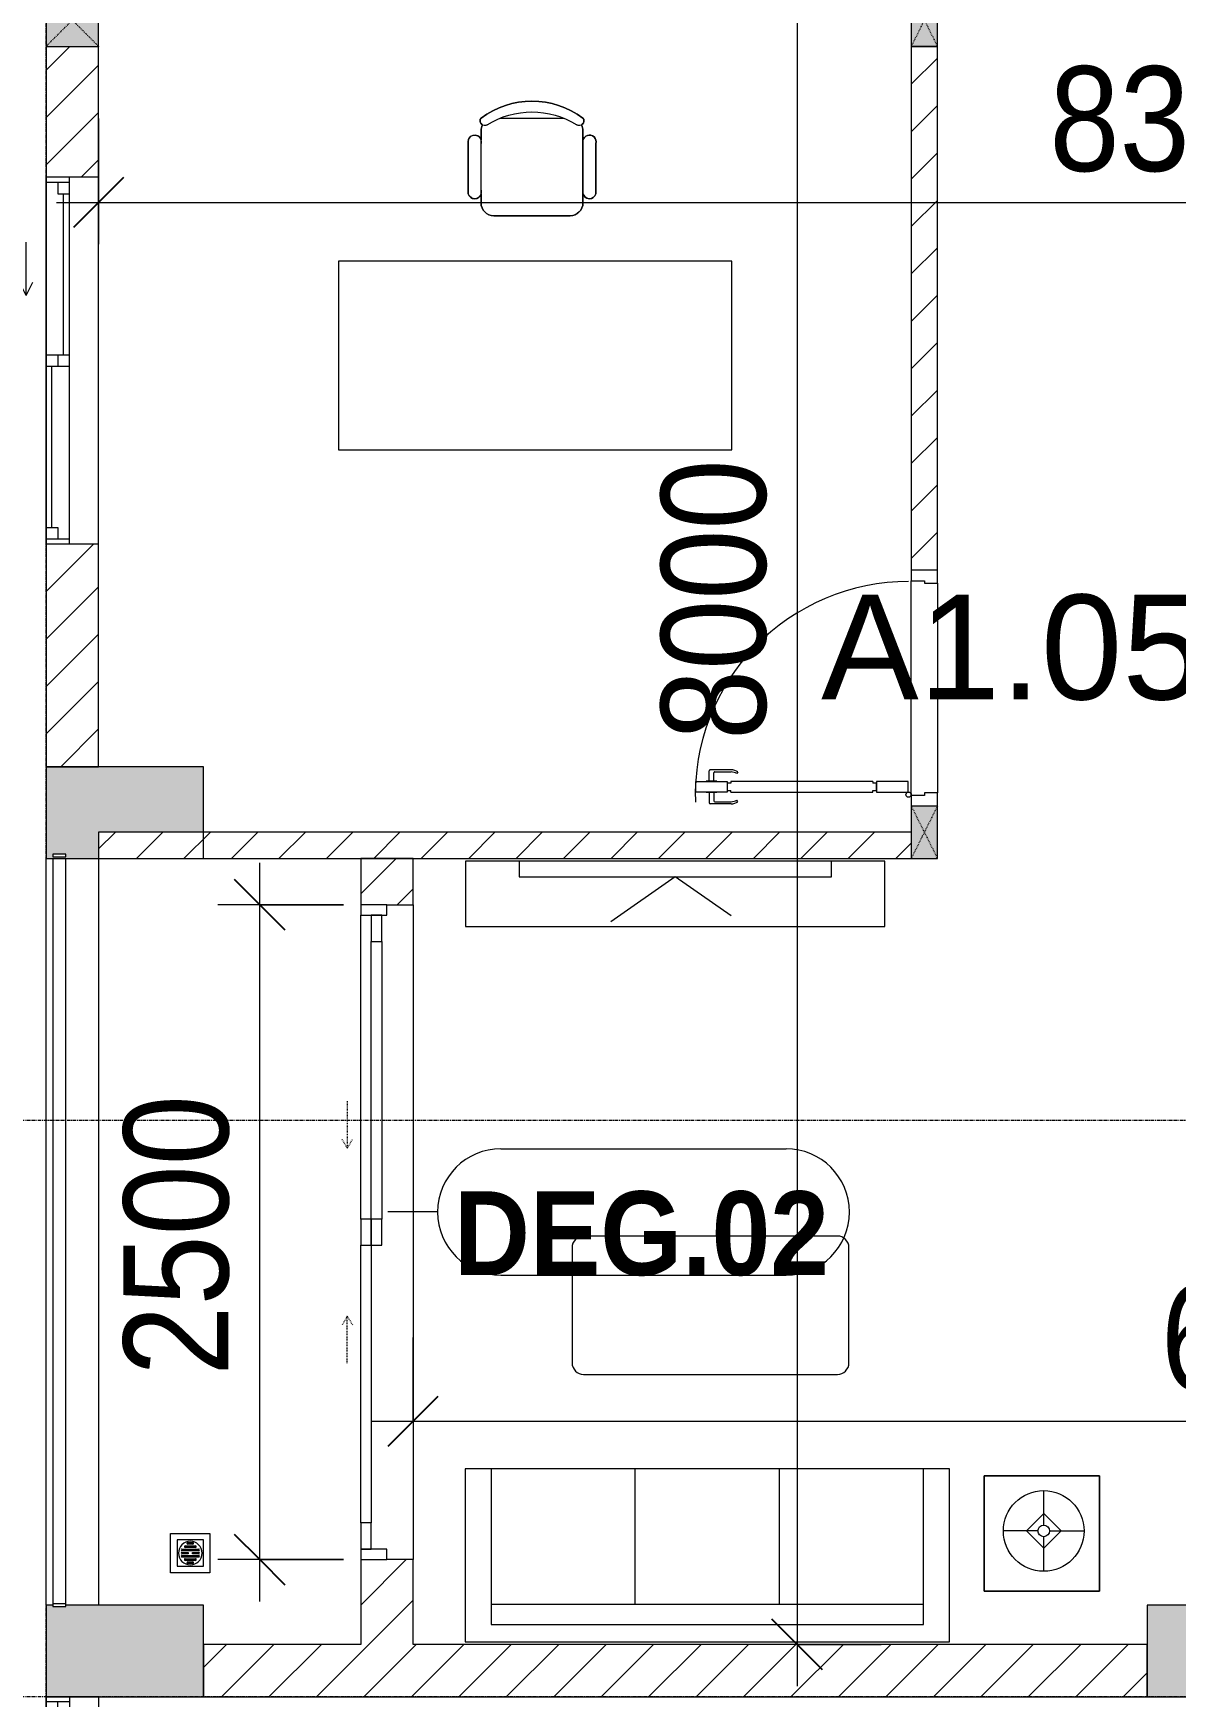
# Model space of a CAD drawing. Header units: millimetres. Extents: x 1591 to 239243, y -15958 to 82755.
# Drawn here: x 135602 to 139960, y 37037 to 43387 of the extents above; entities that cross this region are included whole.
import ezdxf

# ---------------------------------------------------------------- set-up
doc = ezdxf.new("R2010")
doc.units = ezdxf.units.MM
doc.linetypes.add('Dash_2_', pattern=[6, 3, -3])
doc.linetypes.add('Grid Line', pattern=[22.225, 12.7, -3.175, 3.175, -3.175])
for name, color, linetype, lineweight in [('0-1', 250, 'Continuous', 5), ('A-ANNO-DIMS', 211, 'Continuous', 9), ('A-ANNO-DIMS-160', 211, 'Continuous', 9), ('A-AREA-IDEN', 2, 'Continuous', 9), ('A-DETL-GENF-1', 9, 'Continuous', 9), ('A-DOOR', 31, 'Continuous', 9), ('A-DOOR-1', 254, 'Continuous', 9), ('A-DOOR-2', 9, 'Continuous', 9), ('A-DOOR-FRAM', 31, 'Continuous', 9), ('A-DOOR-HDLN', 31, 'Dash_2_', 9), ('A-DOOR-IDEN', 31, 'Continuous', 9), ('A-FLOR-2', 9, 'Continuous', 9), ('A-FLOR-HRAL', 11, 'Continuous', 9), ('A-GLAZ', 151, 'Continuous', 9), ('A-WALL', 113, 'Continuous', 9), ('A-WALL-1', 253, 'Continuous', 18), ('A-WALL-2', 9, 'Continuous', 9), ('A-WALL-3', 113, 'Continuous', 18), ('A-WALL-PATT-1', 10, 'Continuous', 9), ('A-WALL-PATT-2', 111, 'Continuous', 9), ('I-FURN', 30, 'Continuous', 9), ('I-FURN-1', 254, 'Continuous', 9), ('M-EQPM-1', 254, 'Continuous', 9), ('S-COLS', 52, 'Continuous', 9), ('S-COLS-1', 52, 'Continuous', 5), ('S-COLS-2', 250, 'Continuous', 18), ('S-COLS-4', 254, 'Continuous', 9), ('S-COLS-5', 253, 'Continuous', 18), ('S-COLS-6', 52, 'Continuous', 18), ('S-COLS-HDLN', 52, 'Dash_2_', 9), ('S-COLS-HDLN-1', 9, 'Dash_2_', 9), ('S-GRID-1', 1, 'Grid Line', 9)]:
    doc.layers.add(name, color=color, linetype=linetype, lineweight=lineweight)
doc.styles.add('Arial_9', font='arial_0.ttf', dxfattribs={"height": 400})
doc.styles.add('Arial_B_4', font='arialbd_0.ttf', dxfattribs={"width": 0.9, "height": 320})
doc.styles.add('UTM Avo', font='UTM Avo.ttf', dxfattribs={"width": 0.9, "height": 400})
doc.dimstyles.new('1_Dim_chi_tiet_2_5', dxfattribs={"dimscale": 304.8, "dimtxt": 399.720379, "dimasz": 0.629921, "dimexe": 0.524934, "dimexo": 0.0625, "dimgap": 0.052493, "dimtad": 1, "dimdec": 0, "dimrnd": 5, "dimzin": 0, "dimdsep": 46, "dimtxsty": 'UTM Avo', "dimblk1": 'OBLIQUE', "dimblk2": 'OBLIQUE', "dimsah": 1, "dimcen": 0.09, "dimdle": 0.524934, "dimazin": 0, "dimtfac": 1, "dimtdec": 4, "dimtix": 1, "dimtmove": 0, "dimatfit": 3, "dimfxl": 1.049869, "dimfxlon": 1, "dimtvp": 1, "dimtolj": 1, "dimtzin": 0, "dimarcsym": 2})
doc.dimstyles.new('1_Dim_chi_tiet_2_5_1', dxfattribs={"dimscale": 304.8, "dimtxt": 399.720379, "dimasz": 0.629921, "dimexe": 0.524934, "dimexo": 0.0625, "dimgap": 0.052493, "dimtad": 1, "dimdec": 0, "dimrnd": 5, "dimzin": 0, "dimdsep": 46, "dimtxsty": 'UTM Avo', "dimblk1": 'OBLIQUE', "dimblk2": 'OBLIQUE', "dimsah": 1, "dimcen": 0.09, "dimdle": 0.524934, "dimazin": 0, "dimtfac": 1, "dimtdec": 4, "dimtix": 1, "dimtmove": 0, "dimatfit": 3, "dimfxl": 1.049869, "dimfxlon": 1, "dimtvp": 1, "dimtolj": 1, "dimtzin": 0, "dimarcsym": 2})
pattern_1 = [(45, (0, 0), (-90.50967, 90.50967), [])]
pattern_2 = [(45, (101998.83, 0), (-90.50967, 90.50967), [])]

# ---------------------------------------------------------------- blocks, each defined once
blk = doc.blocks.new('NCV_TKTC_KET CAU_rvt-1-TKCS_MB TẦNG 5')
at = {"layer": 'S-COLS-1'}
h = blk.add_hatch(color=256, dxfattribs=at)
h.paths.add_polyline_path([(33727.6, 40236.9), (33852.6, 40236.9), (33852.6, 40336.9), (34252.6, 40336.9), (34252.6, 40586.9), (33652.6, 40586.9), (33652.6, 40236.9), (33677.6, 40236.9)])
h.paths.add_polyline_path([(33727.6, 40243.7), (33677.6, 40243.7), (33677.6, 40253.7), (33727.6, 40253.7)])
for points in [[(33852.6, 37036.9), (34252.6, 37036.9), (34252.6, 37386.9), (33727.6, 37386.9), (33727.6, 37381.9), (33677.6, 37381.9), (33677.6, 37386.9), (33652.6, 37386.9), (33653.2, 37037.4), (33852.6, 37037.4)], [(38052.6, 37036.9), (38852.6, 37036.9), (38852.6, 37386.9), (37852.6, 37386.9), (37852.6, 37036.9)]]:
    blk.add_hatch(color=256, dxfattribs=at).paths.add_polyline_path(points)
at = {"layer": 'S-COLS-2'}
for p, q in [((34252.6, 40586.9), (33652.6, 40586.9)), ((33652.6, 40586.9), (33652.6, 40236.9)), ((34252.6, 40236.9), (34252.6, 40586.9)), ((33652.6, 40236.9), (34252.6, 40236.9)), ((33677.6, 37386.9), (33652.6, 37386.9)), ((33652.6, 37386.9), (33652.6, 37036.9)), ((34252.6, 37386.9), (33727.6, 37386.9)), ((34252.6, 37036.9), (34252.6, 37386.9)), ((38852.6, 37386.9), (37852.6, 37386.9)), ((37852.6, 37386.9), (37852.6, 37036.9)), ((33652.6, 37036.9), (34252.6, 37036.9)), ((37852.6, 37036.9), (38852.6, 37036.9))]:
    blk.add_line(p, q, dxfattribs=at)
blk = doc.blocks.new('DOOR_CW_01 CANH MO-PANEL KINH - DIW_01-900x2200-CỬA GỖ VÂN LAMINATE-553393-TKCS_MB TẦNG 5')
at = {"layer": 'A-DETL-GENF-1'}
for p, q in [((-399, 831.8), (-397, 831.8)), ((-399, 792.2), (-399, 831.8)), ((-397, 872), (-357, 872)), ((-397, 752), (-397, 872)), ((-397, 792.2), (-397, 831.8)), ((-357, 872), (-357, 752)), ((-357, 792.2), (-357, 831.8)), ((-355, 831.8), (-357, 831.8)), ((-355, 792.2), (-355, 831.8)), ((-442, 737), (-442, 816.5)), ((-399, 820.5), (-438, 820.5)), ((-434, 799.5), (-434, 737)), ((-399, 803.5), (-430, 803.5)), ((-397, 792.2), (-399, 792.2)), ((-357, 792.2), (-355, 792.2)), ((-355, 820.5), (-316, 820.5)), ((-355, 803.5), (-324, 803.5)), ((-320, 799.5), (-320, 737)), ((-312, 737), (-312, 816.5)), ((-433.9, 711.2), (-427.3, 715.8)), ((-357, 752), (-397, 752)), ((-397, 738), (-391, 738)), ((-397, 738), (-397, 196)), ((-363, 752), (-391, 752)), ((-391, 752), (-391, 738)), ((-363, 738), (-363, 752)), ((-357, 738), (-363, 738)), ((-357, 196), (-357, 738)), ((-320.1, 711.2), (-326.7, 715.8)), ((-397, 196), (-391, 196)), ((-391, 196), (-391, 182)), ((-357, 196), (-363, 196)), ((-363, 182), (-363, 196)), ((-357, 182), (-397, 182)), ((-397, 182), (-397, 62)), ((-391, 182), (-363, 182)), ((-357, 62), (-357, 182)), ((-397, 62), (-357, 62))]:
    blk.add_line(p, q, dxfattribs=at)
blk.add_circle((-407, 60), 10, dxfattribs=at)
for centre, radius, start, end in [((-407, 60), 814, 360, 92), ((-438, 816.5), 4, 90, 180), ((-430, 799.5), 4, 90, 180), ((-324, 799.5), 4, 360, 90), ((-316, 816.5), 4, 0, 90), ((-397, 737), 45, 180, 215), ((-397, 737), 37, 180, 215), ((-357, 737), 37, 325, 0), ((-357, 737), 45, 325, 0)]:
    blk.add_arc(centre, radius, start, end, dxfattribs=at)
at = {"layer": 'A-DOOR-2'}
for p, q in [((-410, 50), (-450, 50)), ((-450, 50), (-450, -50)), ((-410, 0), (-410, 50)), ((-400, 0), (-410, 0)), ((-407, 50), (-382, 50)), ((-400, -50), (-400, 0)), ((410, 0), (400, 0)), ((400, 0), (400, -50)), ((450, 50), (410, 50)), ((410, 50), (410, 0)), ((450, -50), (450, 50)), ((-450, -50), (-400, -50)), ((400, -50), (450, -50))]:
    blk.add_line(p, q, dxfattribs=at)
blk = doc.blocks.new('BAN LV A - BAN LV A_dwg_ban hoc2-348006-TKCS_MB TẦNG 5')
at = {"layer": 'I-FURN'}
for p, q in [((-194.4, 388.8), (-194.4, 113.4)), ((145.8, 437.4), (-145.8, 437.4)), ((194.4, 113.4), (194.4, 388.8)), ((-243, 354.4), (-243, 162)), ((194.4, 351.4), (194.4, 150.8)), ((243.7, 162), (243.7, 354.4)), ((-120.5, 64.8), (120.5, 64.8))]:
    blk.add_line(p, q, dxfattribs=at)
at = {"layer": 'I-FURN', "flags": 128}
blk.add_lwpolyline([(-737.8, 610.5), (-737.8, 1330.5), (-154.9, 1330.5), (762.2, 1330.5), (762.2, 610.5)], close=True, dxfattribs=at)
at = {"layer": 'I-FURN'}
for centre, radius, start, end in [((-145.8, 388.8), 48.6, 90, 180), ((145.8, 388.8), 48.6, 360, 90), ((-218.7, 347.3), 25.3, 343.7398, 163.7398), ((219.4, 347.3), 25.3, 16.2602, 170.70537), ((-218.7, 154.9), 25.3, 163.7398, 16.2602), ((219.4, 154.9), 25.3, 189.29463, 16.2602), ((-180.2, 75.4), 17.8, 57.97259, 216.69006), ((-145.8, 113.4), 48.6, 180, 207.58444), ((0, 324), 324, 233.1301, 306.8699), ((0, 359.3), 318.2, 237.57575, 302.42425), ((180.2, 75.4), 17.8, 323.30994, 122.02741), ((145.8, 113.4), 48.6, 332.41556, 0)]:
    blk.add_arc(centre, radius, start, end, dxfattribs=at)
blk = doc.blocks.new('BAN LV A - BAN LV A_dwg-348005-TKCS_MB TẦNG 5')
at = {"extrusion": (0, 0, -1), "zscale": -1, "rotation": 180}
blk.add_blockref('BAN LV A - BAN LV A_dwg_ban hoc2-348006-TKCS_MB TẦNG 5', (-729, 1383.7), dxfattribs=at)
blk = doc.blocks.new('BAN LV A - BAN LV A-348231-TKCS_MB TẦNG 5')
at = {"layer": 'I-FURN-1'}
for p, q in [((534.6, 1270.3), (534.6, 1235.9)), ((923.4, 1232.9), (923.4, 1270.3)), ((486, 1221.7), (486, 1029.3)), ((972.7, 1029.3), (972.7, 1221.7)), ((534.6, 1029.3), (534.6, 994.9)), ((923.4, 994.9), (923.4, 1032.3)), ((583.2, 946.3), (874.8, 946.3)), ((1491.2, 773.2), (-8.8, 773.2)), ((-8.8, 773.2), (-8.8, 53.2)), ((1491.2, 53.2), (1491.2, 773.2)), ((-8.8, 53.2), (1491.2, 53.2))]:
    blk.add_line(p, q, dxfattribs=at)
for centre, radius, start, end in [((729, 1059.7), 324, 53.1301, 126.8699), ((548.9, 1308.3), 17.8, 143.30994, 240.59603), ((583.2, 1270.3), 48.6, 152.41556, 180), ((909.2, 1308.3), 17.8, 299.40397, 36.69006), ((874.8, 1270.3), 48.6, 360, 27.58444), ((510.3, 1228.8), 25.3, 16.2602, 196.2602), ((948.4, 1228.8), 25.3, 343.7398, 170.70537), ((510.3, 1036.4), 25.3, 196.2602, 343.7398), ((948.4, 1036.4), 25.3, 189.29463, 343.7398), ((583.2, 994.9), 48.6, 180, 270), ((874.8, 994.9), 48.6, 270, 360)]:
    blk.add_arc(centre, radius, start, end, dxfattribs=at)
blk.add_blockref('BAN LV A - BAN LV A_dwg-348005-TKCS_MB TẦNG 5', (0, 0))
blk = doc.blocks.new('THU NUOC - THU NUOC-455054-TKCS_MB TẦNG 5')
at = {"layer": 'M-EQPM-1'}
for p, q in [((-66.3, -70.6), (-66.3, 79.4)), ((-66.3, 79.4), (83.7, 79.4)), ((83.7, 79.4), (83.7, -70.6)), ((58.7, 54.4), (-41.3, 54.4)), ((-41.3, 54.4), (-41.3, -45.6)), ((-23.3, 19.6), (40.9, 19.6)), ((40.9, 13.6), (-23.3, 13.6)), ((-23.3, 7.2), (0.7, 7.2)), ((0.7, 1.2), (-23.3, 1.2)), ((-11, 32.1), (28.5, 32.1)), ((28.5, 26.1), (-11, 26.1)), ((-1.1, 44.5), (18.5, 44.5)), ((18.5, 38.5), (-1.1, 38.5)), ((0.7, 7.2), (0.7, 1.2)), ((16.7, 1.2), (16.7, 7.2)), ((16.7, 7.2), (40.9, 7.2)), ((40.9, 1.2), (16.7, 1.2)), ((58.7, -45.6), (58.7, 54.4)), ((-41.3, -45.6), (58.7, -45.6)), ((-23.3, -4.8), (40.9, -4.8)), ((40.9, -10.8), (-23.3, -10.8)), ((-11, -17.3), (28.5, -17.3)), ((28.5, -23.3), (-11, -23.3)), ((-1.1, -29.6), (18.5, -29.6)), ((18.5, -35.6), (-1.1, -35.6)), ((83.7, -70.6), (-66.3, -70.6))]:
    blk.add_line(p, q, dxfattribs=at)
for centre, radius, start, end in [((8.7, 4.4), 45, 0, 180), ((8.7, 4.4), 45, 360, 180), ((8.7, 4.4), 45, 180, 0), ((8.7, 4.4), 45, 180, 360), ((-23.3, 16.6), 3, 90, 270), ((-23.3, 4.2), 3, 90, 270), ((-11, 29.1), 3, 90, 270), ((-1.1, 41.5), 3, 90, 270), ((18.5, 41.5), 3, 270, 90), ((28.5, 29.1), 3, 270, 90), ((40.9, 16.6), 3, 270, 90), ((40.9, 4.2), 3, 270, 90), ((-23.3, -7.8), 3, 90, 270), ((-11, -20.3), 3, 90, 270), ((-1.1, -32.6), 3, 90, 270), ((18.5, -32.6), 3, 270, 90), ((28.5, -20.3), 3, 270, 90), ((40.9, -7.8), 3, 270, 90)]:
    blk.add_arc(centre, radius, start, end, dxfattribs=at)
blk = doc.blocks.new('G1_SOF - BO TRU - 100x200-745959-TKCS_MB TẦNG 5')
at = {"layer": 'S-COLS'}
blk.add_hatch(color=256, dxfattribs=at).paths.add_polyline_path([(-50, 100), (-50, -100), (50, -100), (50, 100)])
at = {"layer": 'S-COLS-5'}
for p, q in [((50, 100), (-50, 100)), ((-50, 100), (-50, -100)), ((50, -100), (50, 100)), ((-50, -100), (50, -100))]:
    blk.add_line(p, q, dxfattribs=at)
at = {"layer": 'S-COLS-HDLN-1'}
for p, q in [((50, 100), (-50, -100)), ((-50, 100), (50, -100))]:
    blk.add_line(p, q, dxfattribs=at)
blk = doc.blocks.new('LOBBY_SOFA_1 - LOBBY_SOFA_1-901220-TKCS_MB TẦNG 5')
at = {"layer": 'I-FURN'}
for p, q in [((-2556, 0), (-2556, -660)), ((-708, 0), (-2556, 0)), ((-708, -660), (-708, 0)), ((-2457, -66), (-2457, -660)), ((-807, -66), (-2457, -66)), ((-807, -660), (-807, -66)), ((-807, -143), (-2457, -143)), ((-1907, -143), (-1907, -660)), ((-1357, -143), (-1357, -660)), ((-3128.2, -193.5), (-2688.2, -193.5)), ((-3128.2, -633.5), (-3128.2, -193.5)), ((-2688.2, -193.5), (-2688.2, -633.5)), ((-2915.4, -269), (-2915.4, -401)), ((-2915.4, -357), (-2981.4, -423)), ((-2849.4, -423), (-2915.4, -357)), ((-2937.4, -423), (-3069.4, -423)), ((-2981.4, -423), (-2915.4, -489)), ((-2915.4, -489), (-2849.4, -423)), ((-2893.4, -423), (-2761.4, -423)), ((-2915.4, -445), (-2915.4, -577)), ((-2688.2, -633.5), (-3128.2, -633.5)), ((-2556, -660), (-708, -660)), ((-2172.3, -1064.5), (-2172.3, -1504.5)), ((-1160.3, -1020.5), (-2128.3, -1020.5)), ((-1116.3, -1504.5), (-1116.3, -1064.5)), ((-2128.3, -1548.5), (-1160.3, -1548.5))]:
    blk.add_line(p, q, dxfattribs=at)
for radius in [154, 22]:
    blk.add_circle((-2915.4, -423), radius, dxfattribs=at)
for centre, start, end in [((-2128.3, -1064.5), 90, 180), ((-1160.3, -1064.5), 0, 90), ((-2128.3, -1504.5), 180, 270), ((-1160.3, -1504.5), 270, 0)]:
    blk.add_arc(centre, 44, start, end, dxfattribs=at)
at = {"layer": 'I-FURN-1'}
for p, q in [((-708, 0), (-2556, 0)), ((-2556, 0), (-2556, -660)), ((-708, -660), (-708, 0)), ((-2688.2, -193.5), (-3128.2, -193.5)), ((-3128.2, -193.5), (-3128.2, -633.5)), ((-2688.2, -633.5), (-2688.2, -193.5)), ((-3128.2, -633.5), (-2688.2, -633.5)), ((-2556, -660), (-708, -660)), ((-2172.3, -1064.5), (-2172.3, -1504.5)), ((-1160.3, -1020.5), (-2128.3, -1020.5)), ((-1116.3, -1504.5), (-1116.3, -1064.5)), ((-2128.3, -1548.5), (-1160.3, -1548.5))]:
    blk.add_line(p, q, dxfattribs=at)
for centre, start, end in [((-2128.3, -1064.5), 90, 180), ((-1160.3, -1064.5), 0, 90), ((-2128.3, -1504.5), 180, 270), ((-1160.3, -1504.5), 270, 0)]:
    blk.add_arc(centre, 44, start, end, dxfattribs=at)
blk = doc.blocks.new('RES_BAN AN - RES_BAN AN-901223-TKCS_MB TẦNG 5')
at = {"layer": 'I-FURN-1'}
for p, q in [((1600, 0), (0, 0)), ((0, 0), (0, -250)), ((1600, -250), (1600, 0)), ((0, -250), (1600, -250))]:
    blk.add_line(p, q, dxfattribs=at)
blk = doc.blocks.new('KE TIVI-2 - KE TIVI-2-885819-TKCS_MB TẦNG 5')
at = {"layer": 'I-FURN-1'}
for p, q in [((-595.6, 0), (-595.6, -60)), ((595.6, 0), (-595.6, 0)), ((-595.6, -60), (595.6, -60)), ((0, -60), (-245.7, -232.1)), ((213, -209.1), (0, -60)), ((595.6, -60), (595.6, 0))]:
    blk.add_line(p, q, dxfattribs=at)
blk = doc.blocks.new('NCV_TKTC_TANG 5_rvt-1-TKCS_MB TẦNG 5')
at = {"layer": 'A-WALL-PATT-1'}
h = blk.add_hatch(dxfattribs=at)
h.set_pattern_fill('FP_1', color=256, style=0, pattern_type=2)
h.set_pattern_definition(pattern_1)
h.paths.add_polyline_path([(37052.6, 41337.3), (37052.6, 43336.5), (36952.6, 43336.5), (36952.6, 41337.3), (37002.6, 41337.3)])
h = blk.add_hatch(dxfattribs=at)
h.set_pattern_fill('FP_1', color=256, style=0, pattern_type=2)
h.set_pattern_definition(pattern_1)
h.paths.add_polyline_path([(34252.6, 40236.9), (36952.6, 40236.9), (36952.6, 40336.9), (33852.6, 40336.5), (33852.6, 40236.9)])
at = {"layer": 'A-FLOR-2'}
for p, q in [((36952.6, 40477.3), (36952.6, 41297.3)), ((37052.6, 41287.3), (37052.6, 40487.3)), ((35052.6, 40060.3), (35052.6, 37560.3))]:
    blk.add_line(p, q, dxfattribs=at)
at = {"layer": 'A-WALL-1'}
for p, q in [((36952.6, 43336.5), (36952.6, 41337.3)), ((37052.6, 43336.5), (36952.6, 43336.5)), ((37052.6, 41337.3), (37052.6, 43336.5)), ((36952.6, 40336.9), (33852.6, 40336.9)), ((33852.6, 40336.9), (33852.6, 40236.9)), ((33852.6, 40236.9), (36952.6, 40236.9))]:
    blk.add_line(p, q, dxfattribs=at)
at = {"layer": 'A-WALL-2'}
for p, q in [((36952.6, 40477.3), (36952.6, 41297.3)), ((37052.6, 41287.3), (37052.6, 40487.3))]:
    blk.add_line(p, q, dxfattribs=at)
at = {"layer": 'A-DOOR-1', "rotation": 89.99999999999889}
blk.add_blockref('DOOR_CW_01 CANH MO-PANEL KINH - DIW_01-900x2200-CỬA GỖ VÂN LAMINATE-553393-TKCS_MB TẦNG 5', (37002.6, 40887.3), dxfattribs=at)
at = {"layer": 'I-FURN-1'}
for name, p in [('BAN LV A - BAN LV A-348231-TKCS_MB TẦNG 5', (34776.9, 41744.2)), ('RES_BAN AN - RES_BAN AN-901223-TKCS_MB TẦNG 5', (35252.2, 40226.9)), ('KE TIVI-2 - KE TIVI-2-885819-TKCS_MB TẦNG 5', (36052.2, 40226.9))]:
    blk.add_blockref(name, p, dxfattribs=at)
at = {"layer": 'I-FURN-1', "rotation": 180}
blk.add_blockref('LOBBY_SOFA_1 - LOBBY_SOFA_1-901220-TKCS_MB TẦNG 5', (34542.6, 37246.9), dxfattribs=at)
at = {"layer": 'M-EQPM-1'}
blk.add_blockref('THU NUOC - THU NUOC-455054-TKCS_MB TẦNG 5', (34193.8, 37580.9), dxfattribs=at)
at = {"layer": 'S-COLS-4'}
for p in [(37002.6, 43436.9), (37002.6, 40336.9)]:
    blk.add_blockref('G1_SOF - BO TRU - 100x200-745959-TKCS_MB TẦNG 5', p, dxfattribs=at)
blk = doc.blocks.new('G1_SOF - BO TRU - 200x200-3055083-TKCS_MB TẦNG 5')
at = {"layer": 'S-COLS'}
blk.add_hatch(color=256, dxfattribs=at).paths.add_polyline_path([(100, -100), (100, 100), (-100, 100), (-100, -100), (8.4, -100)])
at = {"layer": 'S-COLS-6'}
for p, q in [((100, 100), (-100, 100)), ((-100, 100), (-100, -100)), ((100, -100), (100, 100)), ((-100, -100), (100, -100))]:
    blk.add_line(p, q, dxfattribs=at)
at = {"layer": 'S-COLS-HDLN'}
for p, q in [((100, 100), (-100, -100)), ((-100, 100), (100, -100))]:
    blk.add_line(p, q, dxfattribs=at)
blk = doc.blocks.new('1_FAMILY RVT - W01-WxH 1400x1400xmm-389822-TKCS_MB TẦNG 5')
at = {"layer": 'A-GLAZ'}
for p, q in [((248.4, 172.39), (299.2, 197.79)), ((248.4, 172.39), (299.2, 146.99)), ((248.4, 172.39), (451.6, 172.39)), ((-700, 96.19), (-700, -103.81)), ((700, 96.19), (-700, 96.19)), ((-700, 96.19), (-636.5, 96.19)), ((-680.95, 96.19), (-680.95, 7.29)), ((-636.5, 96.19), (-22.225, 96.19)), ((-636.5, 96.19), (-636.5, 51.74)), ((-636.5, 73.965), (-22.225, 73.965)), ((-22.225, 7.29), (-22.225, 96.19)), ((-22.225, 96.19), (22.225, 96.19)), ((22.225, 96.19), (680.95, 96.19)), ((22.225, 96.19), (22.225, 7.29)), ((680.95, 96.19), (700, 96.19)), ((680.95, 96.19), (680.95, 7.29)), ((700, -103.81), (700, 96.19)), ((-700, 7.29), (-680.95, 7.29)), ((-636.5, 51.74), (-680.95, 51.74)), ((-680.95, 7.29), (-22.225, 7.29)), ((22.225, 51.74), (-22.225, 51.74)), ((-22.225, 7.29), (22.225, 7.29)), ((22.225, 29.515), (636.5, 29.515)), ((22.225, 7.29), (636.5, 7.29)), ((636.5, 51.74), (636.5, 7.29)), ((680.95, 51.74), (636.5, 51.74)), ((636.5, 7.29), (700, 7.29)), ((-700, -103.81), (700, -103.81))]:
    blk.add_line(p, q, dxfattribs=at)
blk = doc.blocks.new('1_FAMILY RVT - W01-WxH 1000x3200-3541590-TKCS_MB TẦNG 5')
at = {"layer": 'A-GLAZ'}
for p, q in [((-1600, 103.81), (1600, 103.81)), ((-1600, -96.19), (-1600, 103.81)), ((1600, 103.81), (1600, -96.19)), ((-1600, -7.29), (-1580.95, -7.29)), ((-1580.95, -7.29), (-22.225, -7.29)), ((-1580.95, -96.19), (-1580.95, -7.29)), ((-1536.5, -51.74), (-1580.95, -51.74)), ((-1536.5, -96.19), (-1536.5, -51.74)), ((-22.225, -7.29), (22.225, -7.29)), ((-22.225, -7.29), (-22.225, -96.19)), ((22.225, -51.74), (-22.225, -51.74)), ((22.225, -7.29), (1536.5, -7.29)), ((22.225, -96.19), (22.225, -7.29)), ((22.225, -29.515), (1536.5, -29.515)), ((1536.5, -7.29), (1600, -7.29)), ((1536.5, -51.74), (1536.5, -7.29)), ((1580.95, -51.74), (1536.5, -51.74)), ((1580.95, -96.19), (1580.95, -7.29)), ((1600, -96.19), (-1600, -96.19)), ((-1600, -96.19), (-1536.5, -96.19)), ((-1536.5, -73.965), (-22.225, -73.965)), ((-1536.5, -96.19), (-22.225, -96.19)), ((-22.225, -96.19), (22.225, -96.19)), ((22.225, -96.19), (1580.95, -96.19)), ((1580.95, -96.19), (1600, -96.19)), ((698.4, -172.39), (749.2, -146.99)), ((698.4, -172.39), (749.2, -197.79)), ((698.4, -172.39), (901.6, -172.39))]:
    blk.add_line(p, q, dxfattribs=at)
blk = doc.blocks.new('Railing - 50 x 10mm-1251311-TKCS_MB TẦNG 5')
at = {"layer": 'A-FLOR-HRAL'}
for p, q in [((25, 5), (-25, 5)), ((-25, 5), (-25, -5)), ((25, -5), (25, 5)), ((-25, -5), (25, -5))]:
    blk.add_line(p, q, dxfattribs=at)
blk = doc.blocks.new('Railing - Railing-3262646-TKCS_MB TẦNG 5')
at = {"layer": 'A-FLOR-HRAL'}
for p, q in [((33677.6, 40236.9), (33677.6, 37391.9)), ((33727.6, 37391.9), (33727.6, 40236.9))]:
    blk.add_line(p, q, dxfattribs=at)
for p in [(33702.6, 40248.7), (33702.6, 37386.9)]:
    blk.add_blockref('Railing - 50 x 10mm-1251311-TKCS_MB TẦNG 5', p)
blk = doc.blocks.new('DEG_02-DEG_03 - DEG_02-2500x2400mm-CỬA ĐI 02 CÁNH TRƯỢT-625766-TKCS_MB TẦNG 5')
at = {"layer": 'A-DOOR'}
for p, q in [((-1110, 100), (-1210, 100)), ((-1210, 100), (-1210, 60)), ((-1110, 60), (-1110, 100)), ((-1110, 100), (-50, 100)), ((50, 100), (-50, 100)), ((-50, 100), (-50, 60)), ((50, 60), (50, 100)), ((-1210, 60), (-1110, 60)), ((-50, 60), (-1110, 60)), ((50, 60), (-50, 60)), ((-50, 60), (-50, 20)), ((-50, 60), (50, 60)), ((-50, 20), (50, 20)), ((50, 20), (50, 60)), ((50, 60), (1110, 60)), ((1110, 20), (50, 20)), ((1210, 60), (1110, 60)), ((1110, 60), (1110, 20)), ((1110, 20), (1210, 20)), ((1210, 20), (1210, 60))]:
    blk.add_line(p, q, dxfattribs=at)
at = {"layer": 'A-DOOR-FRAM'}
for p, q in [((-1210, 100), (-1250, 100)), ((-1250, 100), (-1250, 0)), ((-1210, 0), (-1210, 100)), ((1250, 100), (1210, 100)), ((1210, 100), (1210, 0)), ((1250, 0), (1250, 100)), ((-1250, 0), (-1210, 0)), ((1210, 0), (1250, 0))]:
    blk.add_line(p, q, dxfattribs=at)
at = {"layer": 'A-DOOR-HDLN'}
for p, q in [((-500.4, 151.1), (-320.4, 151.1)), ((-320.4, 151.1), (-355, 171.1)), ((-320.4, 151.1), (-355, 131.1)), ((320.4, 151.1), (355, 171.1)), ((320.4, 151.1), (355, 131.1)), ((500.4, 151.1), (320.4, 151.1))]:
    blk.add_line(p, q, dxfattribs=at)
blk = doc.blocks.new('DIMBLOCK31-TKCS_MB TẦNG 5')
at = {"layer": 'A-ANNO-DIMS-160'}
for p, q in [((137051.4, 38408.4), (137051.4, 37928.4)), ((137051.4, 38088.4), (137051.4, 38408.4)), ((143851.5, 38408.4), (143851.5, 37928.4)), ((143851.5, 38088.4), (143851.5, 38408.4)), ((136891.4, 38088.4), (144011.5, 38088.4))]:
    blk.add_line(p, q, dxfattribs=at)
at = {"layer": 'A-ANNO-DIMS-160', "lineweight": 25}
for p, q in [((137051.4, 38088.4), (137147.4, 38184.4)), ((143851.5, 38088.4), (143947.5, 38184.4)), ((137051.4, 38088.4), (136955.4, 37992.4)), ((143851.5, 38088.4), (143755.5, 37992.4))]:
    blk.add_line(p, q, dxfattribs=at)
at = {"layer": 'A-ANNO-DIMS-160', "color": 0, "insert": (139903.7, 38608), "char_height": 400, "width": 1314.636, "attachment_point": 1, "line_spacing_factor": 1.110334, "style": 'UTM Avo'}
blk.add_mtext('6800', dxfattribs=at)
blk = doc.blocks.new('_Oblique')
at = {"color": 0, "linetype": 'ByBlock', "lineweight": -2}
blk.add_line((-0.5, -0.5), (0.5, 0.5), dxfattribs=at)
blk = doc.blocks.new('DIMBLOCK156-TKCS_MB TẦNG 5')
at = {"layer": 'A-ANNO-DIMS-160'}
for p, q in [((140128.6, 35580.3), (140128.6, 37100.3)), ((140448.6, 36940.3), (139968.6, 36940.3)), ((140128.6, 36940.3), (140448.6, 36940.3)), ((140448.6, 35740.3), (139968.6, 35740.3)), ((140128.6, 35740.3), (140448.6, 35740.3))]:
    blk.add_line(p, q, dxfattribs=at)
at = {"layer": 'A-ANNO-DIMS-160', "lineweight": 25}
for p, q in [((140128.6, 36940.3), (140032.6, 37036.3)), ((140128.6, 36940.3), (140224.6, 36844.3)), ((140128.6, 35740.3), (140032.6, 35836.3)), ((140128.6, 35740.3), (140224.6, 35644.3))]:
    blk.add_line(p, q, dxfattribs=at)
at = {"layer": 'A-ANNO-DIMS-160', "color": 0, "insert": (139609, 35792.5), "char_height": 400, "width": 1314.636, "attachment_point": 1, "rotation": 90, "line_spacing_factor": 1.110334, "style": 'UTM Avo'}
blk.add_mtext('1200', dxfattribs=at)
blk = doc.blocks.new('DIMBLOCK191-TKCS_MB TẦNG 5')
at = {"layer": 'A-ANNO-DIMS-160'}
for p, q in [((136466, 37400.3), (136466, 40220.3)), ((136786, 40060.3), (136306, 40060.3)), ((136466, 40060.3), (136786, 40060.3)), ((136786, 37560.3), (136306, 37560.3)), ((136466, 37560.3), (136786, 37560.3))]:
    blk.add_line(p, q, dxfattribs=at)
at = {"layer": 'A-ANNO-DIMS-160', "lineweight": 25}
for p, q in [((136466, 40060.3), (136370, 40156.3)), ((136466, 40060.3), (136562, 39964.3)), ((136466, 37560.3), (136370, 37656.3)), ((136466, 37560.3), (136562, 37464.3))]:
    blk.add_line(p, q, dxfattribs=at)
at = {"layer": 'A-ANNO-DIMS-160', "color": 0, "insert": (135946.4, 38262.5), "char_height": 400, "width": 1314.636, "attachment_point": 1, "rotation": 90, "line_spacing_factor": 1.110334, "style": 'UTM Avo'}
blk.add_mtext('2500', dxfattribs=at)
blk = doc.blocks.new('STN_Door Tag - STN_Door Tag-1788670-TKCS_MB TẦNG 5')
at = {"layer": 'A-DOOR-IDEN'}
for p, q in [((-3.37, 1.495), (3.431, 1.495)), ((-3.37, -1.524), (3.431, -1.524))]:
    blk.add_line(p, q, dxfattribs=at)
for centre, start, end in [((-3.37, -0.015), 90, 270), ((3.431, -0.015), 270, 90)]:
    blk.add_arc(centre, 1.509, start, end, dxfattribs=at)
blk = doc.blocks.new('DIMBLOCK275-TKCS_MB TẦNG 5')
at = {"layer": 'A-ANNO-DIMS-160'}
for p, q in [((138516.2, 45396.9), (138516.2, 37076.9)), ((138836.2, 45236.9), (138356.2, 45236.9)), ((138516.2, 45236.9), (138836.2, 45236.9)), ((138836.2, 37236.9), (138356.2, 37236.9)), ((138516.2, 37236.9), (138836.2, 37236.9))]:
    blk.add_line(p, q, dxfattribs=at)
at = {"layer": 'A-ANNO-DIMS-160', "lineweight": 25}
for p, q in [((138516.2, 45236.9), (138420.2, 45332.9)), ((138516.2, 45236.9), (138612.2, 45140.9)), ((138516.2, 37236.9), (138420.2, 37332.9)), ((138516.2, 37236.9), (138612.2, 37140.9))]:
    blk.add_line(p, q, dxfattribs=at)
at = {"layer": 'A-ANNO-DIMS-160', "color": 0, "insert": (137996.6, 40689.2), "char_height": 400, "width": 1314.636, "attachment_point": 1, "rotation": 90, "line_spacing_factor": 1.110334, "style": 'UTM Avo'}
blk.add_mtext('8000', dxfattribs=at)
blk = doc.blocks.new('DIMBLOCK307-TKCS_MB TẦNG 5')
at = {"layer": 'A-ANNO-DIMS-160'}
for p, q in [((135851.4, 43061.3), (135851.4, 42581.3)), ((135851.4, 42741.3), (135851.4, 43061.3)), ((144201.4, 43061.3), (144201.4, 42581.3)), ((144201.4, 42741.3), (144201.4, 43061.3)), ((135691.4, 42741.3), (144361.4, 42741.3))]:
    blk.add_line(p, q, dxfattribs=at)
at = {"layer": 'A-ANNO-DIMS-160', "lineweight": 25}
for p, q in [((135851.4, 42741.3), (135947.4, 42837.3)), ((144201.4, 42741.3), (144297.4, 42837.3)), ((135851.4, 42741.3), (135755.4, 42645.3)), ((144201.4, 42741.3), (144105.4, 42645.3))]:
    blk.add_line(p, q, dxfattribs=at)
at = {"layer": 'A-ANNO-DIMS-160', "color": 0, "insert": (139478.6, 43261), "char_height": 400, "width": 1314.636, "attachment_point": 1, "line_spacing_factor": 1.110334, "style": 'UTM Avo'}
blk.add_mtext('8350', dxfattribs=at)

msp = doc.modelspace()

# ---------------------------------------------------------------- hatches: boundary and pattern name
at = {"layer": 'A-WALL-PATT-2'}
h = msp.add_hatch(dxfattribs=at)
h.set_pattern_fill('FP_1', color=256, style=0, pattern_type=2)
h.set_pattern_definition(pattern_2)
h.paths.add_polyline_path([(135651.4, 40586.9), (135851.4, 40586.9), (135851.4, 41437.4), (135651.4, 41437.4)])
h.paths.add_polyline_path([(135651.4, 42837.4), (135851.4, 42837.4), (135851.4, 43336.9), (135651.4, 43336.9)])
h = msp.add_hatch(dxfattribs=at)
h.set_pattern_fill('FP_1', color=256, style=0, pattern_type=2)
h.set_pattern_definition(pattern_2)
h.paths.add_polyline_path([(137051.4, 37236.9), (137051.4, 37560.3), (136851.4, 37560.3), (136851.4, 37236.9)])
h.paths.add_polyline_path([(136851.4, 40060.3), (137051.4, 40060.3), (137051.4, 40236.9), (136851.4, 40236.9)])
h = msp.add_hatch(dxfattribs=at)
h.set_pattern_fill('FP_1', color=256, style=0, pattern_type=2)
h.set_pattern_definition(pattern_2)
h.paths.add_polyline_path([(139851.4, 37036.9), (139851.4, 37236.9), (136251.4, 37236.9), (136251.4, 37036.9), (138770, 37036.9)])

# ---------------------------------------------------------------- linework, layer by layer
at = {"layer": 'A-DOOR-IDEN'}
msp.add_line((136955.4, 38888.9), (137144.5, 38888.9), dxfattribs=at)
at = {"layer": 'A-WALL'}
for p, q in [((135651.4, 37386.9), (135651.4, 40236.9)), ((135851.4, 40236.9), (135851.4, 37386.9)), ((136851.4, 38860.3), (136851.4, 40020.3)), ((137051.4, 40060.3), (137051.4, 37560.3))]:
    msp.add_line(p, q, dxfattribs=at)
at = {"layer": 'A-WALL-3'}
for p, q in [((135651.4, 43336.9), (135651.4, 42837.4)), ((135851.4, 42837.4), (135851.4, 43336.9)), ((135651.4, 41437.4), (135651.4, 40586.9)), ((135851.4, 40586.9), (135851.4, 41437.4)), ((135651.4, 40586.9), (135851.4, 40586.9)), ((137051.4, 40236.9), (136851.4, 40236.9)), ((136851.4, 40236.9), (136851.4, 40060.3)), ((137051.4, 40060.3), (137051.4, 40236.9)), ((136951.4, 40060.3), (137051.4, 40060.3)), ((136851.4, 37560.3), (136851.4, 37236.9)), ((137051.4, 37560.3), (136951.4, 37560.3)), ((137051.4, 37236.9), (137051.4, 37560.3)), ((136851.4, 37236.9), (136251.4, 37236.9)), ((136251.4, 37236.9), (136251.4, 37036.9)), ((139851.4, 37236.9), (137051.4, 37236.9)), ((139851.4, 37036.9), (139851.4, 37236.9)), ((136251.4, 37036.9), (139851.4, 37036.9))]:
    msp.add_line(p, q, dxfattribs=at)
at = {"layer": 'S-GRID-1'}
for p, q in [((135651.4, 19118.3), (135651.4, 76659.6)), ((136410.9, 39236.9), (132410.9, 39236.9)), ((229978.4, 39236.9), (136410.9, 39236.9)), ((136410.9, 37036.9), (132410.9, 37036.9)), ((229978.4, 37036.9), (136410.9, 37036.9))]:
    msp.add_line(p, q, dxfattribs=at)

# ---------------------------------------------------------------- block references
at = {"layer": '0-1'}
for name in ['NCV_TKTC_KET CAU_rvt-1-TKCS_MB TẦNG 5', 'NCV_TKTC_TANG 5_rvt-1-TKCS_MB TẦNG 5']:
    msp.add_blockref(name, (101998.8, 0), dxfattribs=at)
at = {"layer": 'A-DOOR', "rotation": 89.9999999999999}
msp.add_blockref('DEG_02-DEG_03 - DEG_02-2500x2400mm-CỬA ĐI 02 CÁNH TRƯỢT-625766-TKCS_MB TẦNG 5', (136951.4, 38810.3), dxfattribs=at)
at = {"layer": 'A-DOOR-IDEN', "xscale": 159.9999999999999, "yscale": 159.9999999999999, "zscale": 159.9999999999999}
msp.add_blockref('STN_Door Tag - STN_Door Tag-1788670-TKCS_MB TẦNG 5', (137925.1, 38889.6), dxfattribs=at)
at = {"layer": 'A-FLOR-HRAL'}
msp.add_blockref('Railing - Railing-3262646-TKCS_MB TẦNG 5', (101998.8, 0), dxfattribs=at)
at = {"layer": 'A-GLAZ'}
for name, p, rotation in [('1_FAMILY RVT - W01-WxH 1400x1400xmm-389822-TKCS_MB TẦNG 5', (135747.6, 42137.4), 89.9999999999999), ('1_FAMILY RVT - W01-WxH 1000x3200-3541590-TKCS_MB TẦNG 5', (135747.6, 35437.4), 270)]:
    msp.add_blockref(name, p, dxfattribs=dict(at, rotation=rotation))
at = {"layer": 'S-COLS'}
msp.add_blockref('G1_SOF - BO TRU - 200x200-3055083-TKCS_MB TẦNG 5', (135751.4, 43436.9), dxfattribs=at)

# ---------------------------------------------------------------- texts
at = {"layer": 'A-AREA-IDEN', "insert": (139725.8, 40838.2), "char_height": 400, "width": 2233.6, "attachment_point": 8, "line_spacing_factor": 0.936439, "style": 'Arial_9'}
msp.add_mtext('\\pt8,16,24,32,40,48,56,64,72,80,88,96,104,112,120,128,136,144,152,160,168,176,184,192,200,208,216,224,232,240,248,256;A1.05.04', dxfattribs=at)
at = {"layer": 'A-DOOR-IDEN', "insert": (137921.9, 38804.2), "char_height": 320, "width": 1467.36, "attachment_point": 5, "line_spacing_factor": 0.936439, "style": 'Arial_B_4'}
msp.add_mtext('\\pt7.2,14.4,21.6,28.8,36,43.2,50.4,57.6,64.8,72,79.2,86.4,93.6,100.8,108,115.2,122.4,129.6,136.8,144,151.2,158.4,165.6,172.8,180,187.2,194.4,201.6,208.8,216,223.2,230.4;DEG.02', dxfattribs=at)

# ---------------------------------------------------------------- dimensions: what is measured, and where the dimension line sits
at = {"layer": 'A-ANNO-DIMS'}
for base, p1, p2, dimstyle, override, picture, middle in [((138516.2, 37236.9), (138836.2, 45236.9), (138836.2, 37236.9), '1_Dim_chi_tiet_2_5_1', {"dimpost": '<>', "dimfxl": 8000}, 'DIMBLOCK275-TKCS_MB TẦNG 5', (138293.2, 41236.9)), ((136466, 40060.3), (136786, 37560.3), (136786, 40060.3), '1_Dim_chi_tiet_2_5', {"dimpost": '<>', "dimfxl": 2500}, 'DIMBLOCK191-TKCS_MB TẦNG 5', (136243, 38810.3)), ((140128.6, 36940.3), (140448.6, 35740.3), (140448.6, 36940.3), '1_Dim_chi_tiet_2_5', {"dimpost": '<>', "dimfxl": 1200}, 'DIMBLOCK156-TKCS_MB TẦNG 5', (139905.7, 36340.3))]:
    dim = msp.add_linear_dim(base=base, p1=p1, p2=p2, angle=90, dimstyle=dimstyle, override=override, dxfattribs=at)
    dim.commit()
    dim.dimension.update_dxf_attribs({"geometry": picture, "text_midpoint": middle})
for base, p1, p2, dimstyle, override, picture, middle in [((144201.4, 42741.3), (135851.4, 43061.3), (144201.4, 43061.3), '1_Dim_chi_tiet_2_5_1', {"dimpost": '<>', "dimfxl": 8350}, 'DIMBLOCK307-TKCS_MB TẦNG 5', (140026.4, 42964.3)), ((143851.5, 38088.4), (137051.4, 38408.4), (143851.5, 38408.4), '1_Dim_chi_tiet_2_5', {"dimpost": '<>', "dimfxl": 6800.071331}, 'DIMBLOCK31-TKCS_MB TẦNG 5', (140451.4, 38311.4))]:
    dim = msp.add_linear_dim(base=base, p1=p1, p2=p2, dimstyle=dimstyle, override=override, dxfattribs=at)
    dim.commit()
    dim.dimension.update_dxf_attribs({"geometry": picture, "text_midpoint": middle})

doc.saveas('drawing.dxf')
